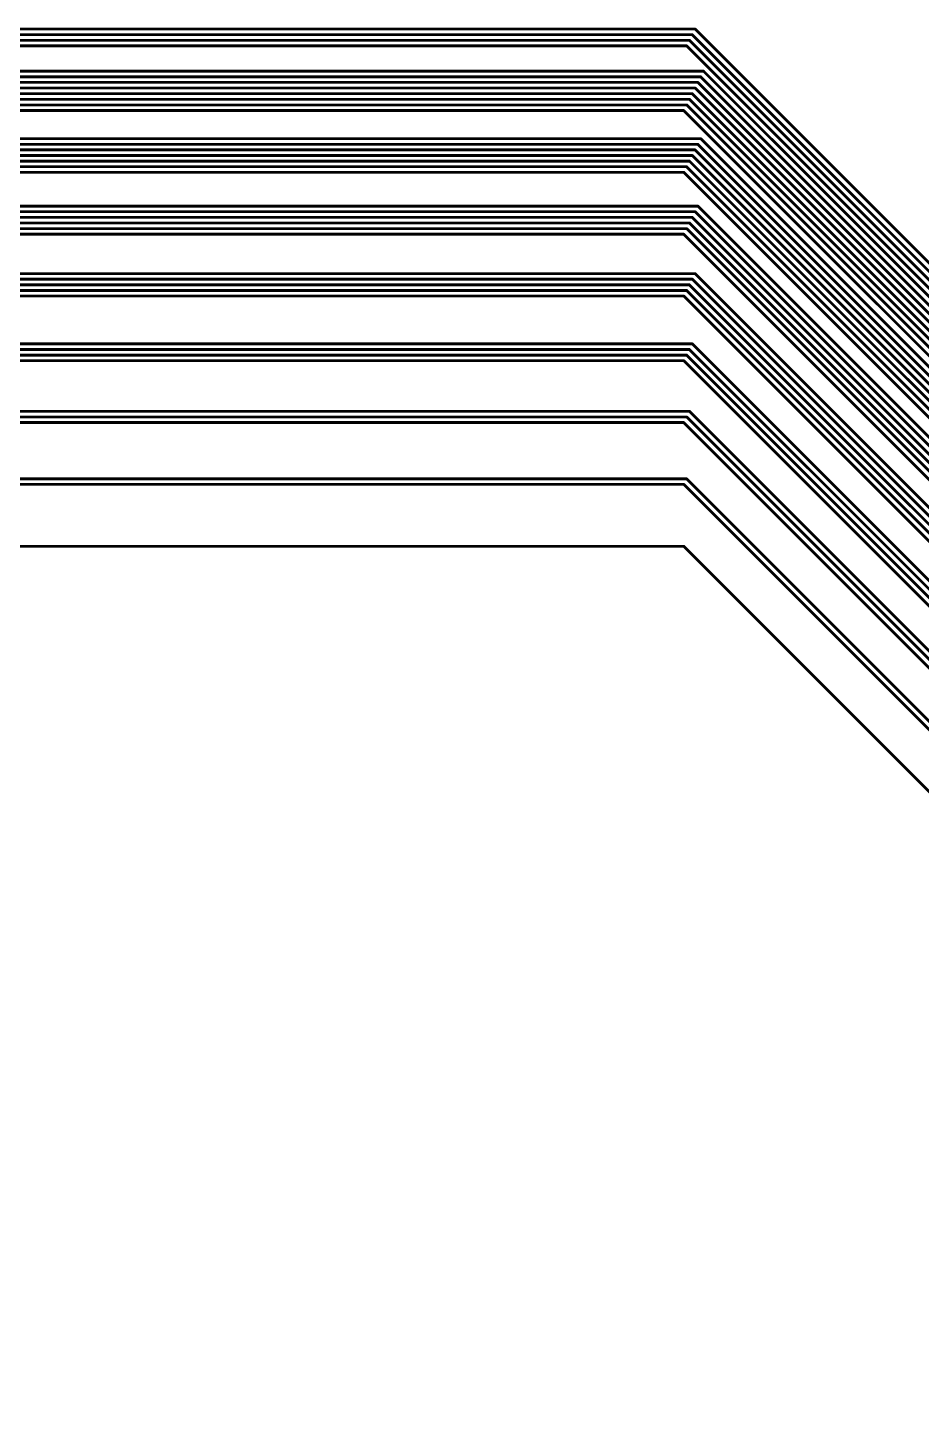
# Model space of a CAD drawing. Header units: inches. Extents: x 0 to 565, y 0 to 565.
# Drawn here: x 298.33 to 314.22, y 257.34 to 281.89 of the extents above; entities that cross this region are included whole.
import ezdxf

# ---------------------------------------------------------------- set-up
doc = ezdxf.new("R2010")
doc.units = ezdxf.units.IN

msp = doc.modelspace()

# ---------------------------------------------------------------- linework, layer by layer
at = {"const_width": 0.05}
for points in [[(285.461, 281.761), (310.15, 281.761)], [(286.472, 281.861), (310.2, 281.861)], [(310.15, 281.761), (320.8, 271.111)], [(310.2, 281.861), (314.7, 277.361)], [(283.439, 281.561), (310.05, 281.561)], [(284.45, 281.661), (310.1, 281.661)], [(310.05, 281.561), (333, 258.611)], [(310.1, 281.661), (326.9, 264.861)], [(290.656, 281.011), (310.3, 281.011)], [(291.667, 281.111), (310.35, 281.111)], [(310.3, 281.011), (345.2, 246.111)], [(310.35, 281.111), (339.1, 252.361)], [(288.633, 280.811), (310.2, 280.811)], [(289.644, 280.911), (310.25, 280.911)], [(310.2, 280.811), (357.4, 233.611)], [(310.25, 280.911), (351.3, 239.861)], [(285.6, 280.511), (310.05, 280.511)], [(286.611, 280.611), (310.1, 280.611)], [(287.622, 280.711), (310.15, 280.711)], [(310.05, 280.511), (375.7, 214.861)], [(310.1, 280.611), (369.6, 221.111)], [(310.15, 280.711), (363.5, 227.361)], [(284.589, 280.411), (310, 280.411)], [(310, 280.411), (381.8, 208.611)], [(290.744, 279.811), (310.25, 279.811)], [(291.756, 279.911), (310.3, 279.911)], [(310.25, 279.811), (393.95, 196.111)], [(310.3, 279.911), (387.85, 202.361)], [(287.711, 279.511), (310.1, 279.511)], [(288.722, 279.611), (310.15, 279.611)], [(289.733, 279.711), (310.2, 279.711)], [(310.1, 279.511), (412.25, 177.361)], [(310.15, 279.611), (406.15, 183.611)], [(310.2, 279.711), (400.05, 189.861)], [(285.689, 279.311), (310, 279.311)], [(286.7, 279.411), (310.05, 279.411)], [(310, 279.311), (424.45, 164.861)], [(310.05, 279.411), (418.35, 171.111)], [(290.833, 278.611), (310.2, 278.611)], [(291.844, 278.711), (310.25, 278.711)], [(310.2, 278.611), (436.45, 152.361)], [(310.25, 278.711), (430.35, 158.611)], [(287.8, 278.311), (310.05, 278.311)], [(288.811, 278.411), (310.1, 278.411)], [(289.822, 278.511), (310.15, 278.511)], [(310.05, 278.311), (454.75, 133.611)], [(310.1, 278.411), (448.65, 139.861)], [(310.15, 278.511), (442.55, 146.111)], [(286.789, 278.211), (310, 278.211)], [(310, 278.211), (460.85, 127.361)], [(289.911, 277.311), (310.1, 277.311)], [(290.922, 277.411), (310.15, 277.411)], [(291.933, 277.511), (310.2, 277.511)], [(310.1, 277.311), (478.8, 108.611)], [(310.15, 277.411), (472.7, 114.861)], [(310.2, 277.511), (466.6, 121.111)], [(287.889, 277.111), (310, 277.111)], [(288.9, 277.211), (310.05, 277.211)], [(310, 277.111), (491, 96.111)], [(310.05, 277.211), (484.9, 102.361)], [(291.061, 276.161), (310.1, 276.161)], [(292.072, 276.261), (310.15, 276.261)], [(310.1, 276.161), (502.65, 83.611)], [(310.15, 276.261), (496.55, 89.861)], [(289.039, 275.961), (310, 275.961)], [(290.05, 276.061), (310.05, 276.061)], [(310, 275.961), (514.85, 71.111)], [(310.05, 276.061), (508.75, 77.361)], [(290.139, 274.861), (310, 274.861)], [(291.15, 274.961), (310.05, 274.961)], [(292.161, 275.061), (310.1, 275.061)], [(310, 274.861), (532.5, 52.361)], [(310.05, 274.961), (526.4, 58.611)], [(310.1, 275.061), (520.3, 64.861)], [(292.25, 273.861), (310.05, 273.861)], [(310.05, 273.861), (537.8, 46.111)], [(291.239, 273.761), (310, 273.761)], [(310, 273.761), (543.9, 39.861)], [(292.35, 272.661), (310, 272.661)], [(310, 272.661), (549.05, 33.611)]]:
    msp.add_lwpolyline(points, dxfattribs=at)
at = {"const_width": 0.025}
for points in [[(310.137, 281.761, 1), (310.162, 281.761, 1)], [(310.137, 281.761, 1), (310.162, 281.761, 1)], [(310.187, 281.861, 1), (310.212, 281.861, 1)], [(310.187, 281.861, 1), (310.212, 281.861, 1)], [(310.037, 281.561, 1), (310.062, 281.561, 1)], [(310.037, 281.561, 1), (310.062, 281.561, 1)], [(310.087, 281.661, 1), (310.112, 281.661, 1)], [(310.087, 281.661, 1), (310.112, 281.661, 1)], [(310.287, 281.011, 1), (310.312, 281.011, 1)], [(310.287, 281.011, 1), (310.312, 281.011, 1)], [(310.338, 281.111, 1), (310.363, 281.111, 1)], [(310.338, 281.111, 1), (310.363, 281.111, 1)], [(310.187, 280.811, 1), (310.212, 280.811, 1)], [(310.187, 280.811, 1), (310.212, 280.811, 1)], [(310.237, 280.911, 1), (310.262, 280.911, 1)], [(310.237, 280.911, 1), (310.262, 280.911, 1)], [(310.037, 280.511, 1), (310.062, 280.511, 1)], [(310.037, 280.511, 1), (310.062, 280.511, 1)], [(310.087, 280.611, 1), (310.112, 280.611, 1)], [(310.087, 280.611, 1), (310.112, 280.611, 1)], [(310.137, 280.711, 1), (310.162, 280.711, 1)], [(310.137, 280.711, 1), (310.162, 280.711, 1)], [(309.987, 280.411, 1), (310.012, 280.411, 1)], [(309.987, 280.411, 1), (310.012, 280.411, 1)], [(310.237, 279.811, 1), (310.262, 279.811, 1)], [(310.237, 279.811, 1), (310.262, 279.811, 1)], [(310.287, 279.911, 1), (310.312, 279.911, 1)], [(310.287, 279.911, 1), (310.312, 279.911, 1)], [(310.087, 279.511, 1), (310.112, 279.511, 1)], [(310.087, 279.511, 1), (310.112, 279.511, 1)], [(310.137, 279.611, 1), (310.162, 279.611, 1)], [(310.137, 279.611, 1), (310.162, 279.611, 1)], [(310.187, 279.711, 1), (310.212, 279.711, 1)], [(310.187, 279.711, 1), (310.212, 279.711, 1)], [(309.987, 279.311, 1), (310.012, 279.311, 1)], [(309.987, 279.311, 1), (310.012, 279.311, 1)], [(310.037, 279.411, 1), (310.062, 279.411, 1)], [(310.037, 279.411, 1), (310.062, 279.411, 1)], [(310.187, 278.611, 1), (310.212, 278.611, 1)], [(310.187, 278.611, 1), (310.212, 278.611, 1)], [(310.237, 278.711, 1), (310.262, 278.711, 1)], [(310.237, 278.711, 1), (310.262, 278.711, 1)], [(310.037, 278.311, 1), (310.062, 278.311, 1)], [(310.037, 278.311, 1), (310.062, 278.311, 1)], [(310.087, 278.411, 1), (310.112, 278.411, 1)], [(310.087, 278.411, 1), (310.112, 278.411, 1)], [(310.137, 278.511, 1), (310.162, 278.511, 1)], [(310.137, 278.511, 1), (310.162, 278.511, 1)], [(309.987, 278.211, 1), (310.012, 278.211, 1)], [(309.987, 278.211, 1), (310.012, 278.211, 1)], [(310.087, 277.311, 1), (310.112, 277.311, 1)], [(310.087, 277.311, 1), (310.112, 277.311, 1)], [(310.137, 277.411, 1), (310.162, 277.411, 1)], [(310.137, 277.411, 1), (310.162, 277.411, 1)], [(310.187, 277.511, 1), (310.212, 277.511, 1)], [(310.187, 277.511, 1), (310.212, 277.511, 1)], [(309.987, 277.111, 1), (310.012, 277.111, 1)], [(309.987, 277.111, 1), (310.012, 277.111, 1)], [(310.037, 277.211, 1), (310.062, 277.211, 1)], [(310.037, 277.211, 1), (310.062, 277.211, 1)], [(310.087, 276.161, 1), (310.112, 276.161, 1)], [(310.087, 276.161, 1), (310.112, 276.161, 1)], [(310.137, 276.261, 1), (310.162, 276.261, 1)], [(310.137, 276.261, 1), (310.162, 276.261, 1)], [(309.987, 275.961, 1), (310.012, 275.961, 1)], [(309.987, 275.961, 1), (310.012, 275.961, 1)], [(310.037, 276.061, 1), (310.062, 276.061, 1)], [(310.037, 276.061, 1), (310.062, 276.061, 1)], [(309.987, 274.861, 1), (310.012, 274.861, 1)], [(309.987, 274.861, 1), (310.012, 274.861, 1)], [(310.037, 274.961, 1), (310.062, 274.961, 1)], [(310.037, 274.961, 1), (310.062, 274.961, 1)], [(310.087, 275.061, 1), (310.112, 275.061, 1)], [(310.087, 275.061, 1), (310.112, 275.061, 1)], [(310.037, 273.861, 1), (310.062, 273.861, 1)], [(310.037, 273.861, 1), (310.062, 273.861, 1)], [(309.987, 273.761, 1), (310.012, 273.761, 1)], [(309.987, 273.761, 1), (310.012, 273.761, 1)], [(309.987, 272.661, 1), (310.012, 272.661, 1)], [(309.987, 272.661, 1), (310.012, 272.661, 1)]]:
    msp.add_lwpolyline(points, format="xyb", close=True, dxfattribs=at)

doc.saveas('drawing.dxf')
